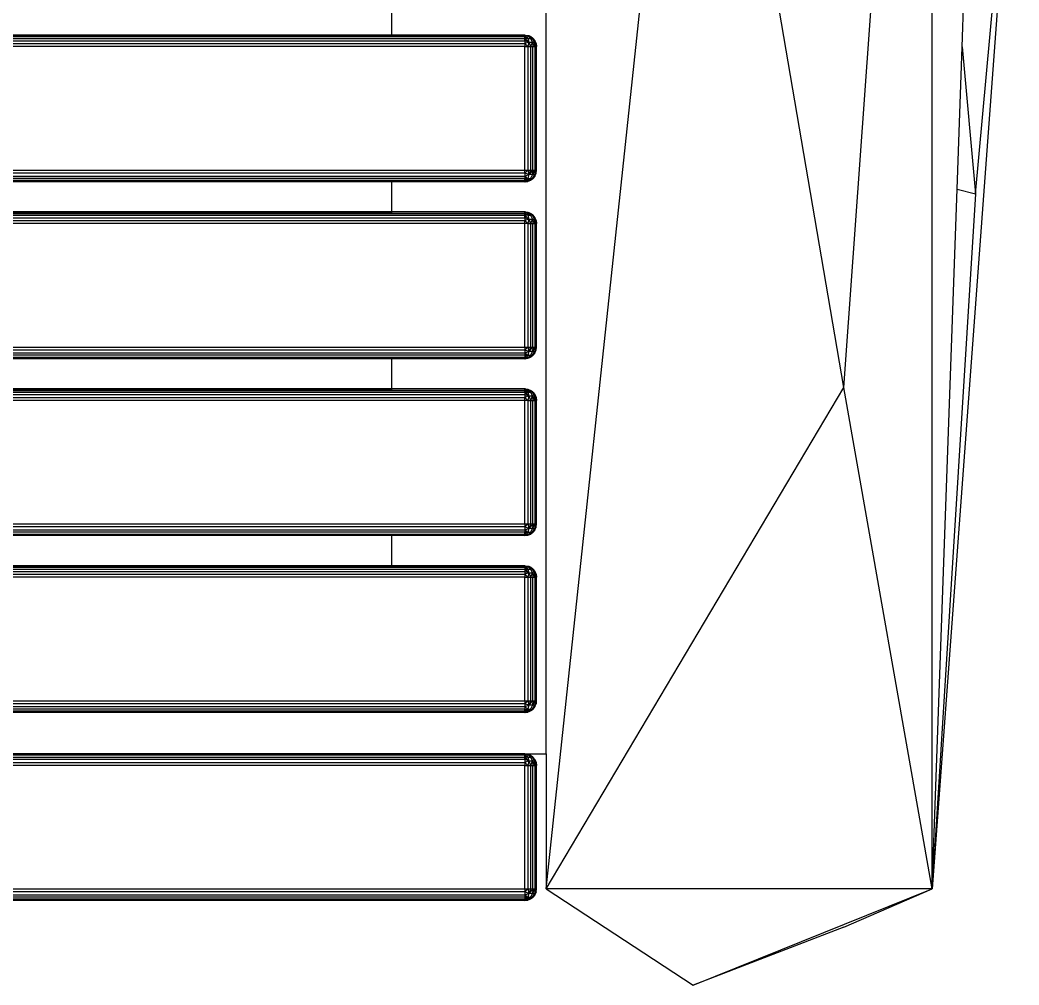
# Model space of a CAD drawing. Header units: millimetres. Extents: x 3440 to 9380, y -3644 to 556.
# Drawn here: x 6080.6 to 6339.4, y -979.5 to -729.6 of the extents above; entities that cross this region are included whole.
import ezdxf

# ---------------------------------------------------------------- set-up
doc = ezdxf.new("R2010")
doc.units = ezdxf.units.MM

msp = doc.modelspace()

# ---------------------------------------------------------------- linework, layer by layer
for p, q in [((6294.02, -824.76), (6316.9, -504.6)), ((6316.9, -954.6), (6316.9, -504.6)), ((6216.9, -919.6), (6216.9, -539.6)), ((6216.9, -954.6), (6255.02, -596.77)), ((6294.02, -824.76), (6255.02, -596.77)), ((6339.4, -650.85), (6316.9, -954.6)), ((6324.69, -736.53), (6327.75, -650.85)), ((6328.15, -774.6), (6339.4, -650.85)), ((6176.9, -725.7), (6176.9, -733.5)), ((4417.4, -733.9), (6211.4, -733.9)), ((4417.4, -734.38), (6211.4, -734.38)), ((6176.9, -733.5), (5334.4, -733.5)), ((6176.9, -733.6), (5334.4, -733.5)), ((5334.4, -733.6), (6176.9, -733.6)), ((6176.9, -733.5), (6176.9, -733.6)), ((6211.4, -733.5), (6176.9, -733.5)), ((6211.4, -733.6), (6176.9, -733.6)), ((6211.4, -733.5), (6212.18, -733.6)), ((6211.84, -733.73), (6211.4, -733.5)), ((6211.4, -733.5), (6212.21, -733.73)), ((6211.4, -733.5), (6212.46, -733.73)), ((6211.4, -733.6), (6211.4, -733.5)), ((6211.4, -733.9), (6211.4, -733.6)), ((6211.4, -733.6), (6211.84, -733.73)), ((6211.84, -733.73), (6211.4, -733.9)), ((6211.4, -734.38), (6211.4, -733.9)), ((6211.4, -733.9), (6211.63, -734.04)), ((6211.4, -734.38), (6211.63, -734.04)), ((6212.21, -734.38), (6211.4, -734.38)), ((6211.4, -735), (6211.4, -734.38)), ((6211.77, -734.72), (6211.4, -734.38)), ((6211.77, -734.72), (6211.4, -735)), ((6211.63, -734.04), (6212.21, -734.38)), ((6212.46, -735.35), (6211.77, -734.72)), ((6212.21, -733.73), (6211.84, -733.73)), ((6211.84, -733.73), (6212.21, -734.38)), ((6212.18, -733.6), (6212.46, -733.73)), ((6212.46, -733.73), (6212.21, -733.73)), ((6212.21, -733.73), (6212.9, -734.38)), ((6212.21, -734.38), (6212.9, -734.38)), ((6212.21, -734.38), (6212.46, -735.35)), ((6212.46, -733.73), (6212.9, -733.9)), ((6213.36, -734.38), (6212.46, -733.73)), ((6213.13, -734.14), (6212.46, -733.73)), ((6213.52, -734.38), (6212.9, -733.9)), ((6212.9, -733.9), (6213.13, -734.14)), ((6212.9, -734.38), (6213.36, -734.38)), ((6212.9, -734.38), (6213.36, -735.35)), ((6213.13, -734.14), (6213.36, -734.38)), ((6213.52, -734.38), (6213.13, -734.14)), ((6213.52, -734.38), (6213.36, -734.38)), ((6213.96, -735.35), (6213.36, -734.38)), ((6213.36, -734.38), (6213.65, -734.66)), ((6213.52, -734.38), (6214, -735)), ((6213.65, -734.66), (6213.52, -734.38)), ((6213.96, -735.35), (6213.65, -734.66)), ((6213.65, -734.66), (6214, -735)), ((4417.4, -735), (6211.4, -735)), ((4417.4, -735.73), (6211.4, -735.73)), ((6211.4, -735.73), (5314.4, -736.5)), ((6211.4, -736.5), (5314.4, -736.5)), ((6212.46, -735.35), (6211.4, -735)), ((6211.4, -735), (6211.4, -735.73)), ((6212.46, -735.35), (6211.4, -735.73)), ((6211.4, -735.73), (6212.18, -736.5)), ((6211.4, -735.73), (6211.4, -736.5)), ((6211.4, -768.5), (6211.4, -736.5)), ((6211.4, -736.5), (6212.18, -736.5)), ((6212.46, -735.35), (6212.18, -736.5)), ((6212.18, -736.5), (6212.9, -736.5)), ((6212.18, -736.5), (6212.18, -768.5)), ((6212.46, -735.35), (6213.36, -735.35)), ((6212.46, -735.35), (6212.9, -736.5)), ((6213.36, -735.35), (6212.9, -736.5)), ((6212.9, -736.5), (6213.52, -736.5)), ((6212.9, -736.5), (6212.9, -768.5)), ((6213.36, -735.35), (6213.96, -735.35)), ((6213.36, -735.35), (6213.52, -736.5)), ((6213.52, -736.5), (6213.96, -735.35)), ((6213.52, -736.5), (6214, -736.5)), ((6213.52, -768.5), (6213.52, -736.5)), ((6214, -735), (6213.96, -735.35)), ((6213.96, -735.35), (6214.3, -736.5)), ((6213.96, -735.35), (6214.3, -735.73)), ((6214, -736.5), (6213.96, -735.35)), ((6214, -735), (6214.3, -735.73)), ((6214.3, -736.5), (6214, -736.5)), ((6214, -736.5), (6214, -768.5)), ((6214.3, -735.73), (6214.4, -736.5)), ((6214.3, -735.73), (6214.3, -736.5)), ((6214.3, -736.5), (6214.4, -736.5)), ((6214.3, -768.5), (6214.3, -736.5)), ((6214.4, -768.5), (6214.4, -736.5)), ((6323.37, -773.41), (6324.69, -736.53)), ((6324.69, -736.53), (6328.15, -774.6)), ((4417.4, -768.5), (6211.4, -768.5)), ((6211.4, -769.28), (4417.4, -769.28)), ((4417.4, -770), (6211.4, -770)), ((6211.4, -770.62), (4417.4, -770.62)), ((6211.4, -768.5), (6212.18, -768.5)), ((6212.18, -768.5), (6211.4, -769.28)), ((6211.4, -769.28), (6211.4, -768.5)), ((6211.4, -769.28), (6211.4, -770)), ((6212.46, -769.65), (6211.4, -769.28)), ((6211.4, -770), (6212.46, -769.65)), ((6211.4, -770), (6212.21, -770.62)), ((6211.4, -770), (6211.4, -770.62)), ((6211.4, -771.1), (6211.4, -770.62)), ((6211.4, -770.62), (6212.21, -770.62)), ((6211.4, -770.62), (6211.63, -770.97)), ((6211.63, -770.97), (6211.4, -771.1)), ((6211.63, -770.97), (6211.84, -771.27)), ((6212.21, -770.62), (6211.84, -771.27)), ((6212.18, -768.5), (6212.9, -768.5)), ((6212.18, -768.5), (6212.46, -769.65)), ((6212.46, -769.65), (6212.21, -770.62)), ((6212.9, -770.62), (6212.21, -771.27)), ((6212.21, -770.62), (6212.9, -770.62)), ((6212.9, -768.5), (6212.46, -769.65)), ((6213.09, -768.97), (6212.46, -769.65)), ((6213.36, -769.65), (6212.46, -769.65)), ((6212.46, -771.27), (6213.36, -770.62)), ((6212.9, -768.5), (6213.52, -768.5)), ((6212.9, -768.5), (6213.09, -768.97)), ((6213.36, -769.65), (6212.9, -770.62)), ((6212.9, -771.1), (6213.52, -770.62)), ((6212.9, -770.62), (6213.36, -770.62)), ((6213.36, -770.62), (6212.9, -771.1)), ((6213.52, -768.5), (6213.09, -768.97)), ((6213.52, -768.5), (6213.36, -769.65)), ((6213.72, -769.01), (6213.36, -769.65)), ((6213.36, -770.62), (6213.96, -769.65)), ((6213.96, -769.65), (6213.36, -769.65)), ((6213.65, -770.34), (6213.36, -770.62)), ((6213.52, -770.62), (6213.36, -770.62)), ((6213.52, -768.5), (6214, -768.5)), ((6213.52, -768.5), (6213.72, -769.01)), ((6214, -770), (6213.52, -770.62)), ((6213.52, -770.62), (6213.65, -770.34)), ((6213.65, -770.34), (6213.96, -769.65)), ((6214, -768.5), (6213.72, -769.01)), ((6213.96, -769.65), (6214.3, -768.5)), ((6214, -768.5), (6213.96, -769.65)), ((6214.3, -769.28), (6213.96, -769.65)), ((6213.96, -769.65), (6214, -770)), ((6214, -768.5), (6214.3, -768.5)), ((6214, -770), (6214.3, -769.28)), ((6214.3, -768.5), (6214.4, -768.5)), ((6214.3, -769.28), (6214.4, -768.5)), ((6214.3, -769.28), (6214.3, -768.5)), ((4417.4, -771.1), (6211.4, -771.1)), ((4417.4, -771.4), (6211.4, -771.4)), ((6211.4, -771.4), (5334.4, -771.5)), ((6176.9, -771.5), (5334.4, -771.5)), ((6176.9, -771.5), (6176.9, -779.3)), ((6211.4, -771.5), (6176.9, -771.5)), ((6211.84, -771.27), (6211.4, -771.1)), ((6211.4, -771.4), (6211.4, -771.1)), ((6211.4, -771.5), (6211.84, -771.27)), ((6212.21, -771.27), (6211.4, -771.5)), ((6212.46, -771.27), (6211.4, -771.5)), ((6211.84, -771.27), (6211.4, -771.4)), ((6211.4, -771.5), (6212.18, -771.4)), ((6211.4, -771.5), (6211.4, -771.4)), ((6211.84, -771.27), (6212.21, -771.27)), ((6212.46, -771.27), (6212.18, -771.4)), ((6212.21, -771.27), (6212.46, -771.27)), ((6212.46, -771.27), (6212.9, -771.1)), ((6316.9, -954.6), (6323.37, -773.41)), ((6323.37, -773.41), (6328.15, -774.6)), ((6328.15, -774.6), (6316.9, -954.6)), ((4417.4, -780.18), (6211.4, -780.18)), ((4417.4, -780.8), (6211.4, -780.8)), ((6176.9, -779.3), (5334.4, -779.3)), ((6176.9, -779.4), (5334.4, -779.3)), ((5334.4, -779.4), (6176.9, -779.4)), ((5334.4, -779.7), (6176.9, -779.7)), ((6176.9, -779.3), (6176.9, -779.4)), ((6211.4, -779.3), (6176.9, -779.3)), ((6176.9, -779.4), (6176.9, -779.7)), ((6211.4, -779.4), (6176.9, -779.4)), ((6176.9, -779.7), (6211.4, -779.7)), ((6211.4, -779.3), (6212.18, -779.4)), ((6211.84, -779.53), (6211.4, -779.3)), ((6211.4, -779.3), (6212.21, -779.53)), ((6211.4, -779.3), (6212.46, -779.53)), ((6211.4, -779.4), (6211.4, -779.3)), ((6211.4, -779.7), (6211.4, -779.4)), ((6211.4, -779.4), (6211.84, -779.53)), ((6211.84, -779.53), (6211.4, -779.7)), ((6211.4, -780.18), (6211.4, -779.7)), ((6211.4, -779.7), (6211.63, -779.84)), ((6211.4, -780.18), (6211.63, -779.84)), ((6212.21, -780.18), (6211.4, -780.18)), ((6211.4, -780.8), (6211.4, -780.18)), ((6211.77, -780.52), (6211.4, -780.18)), ((6211.77, -780.52), (6211.4, -780.8)), ((6212.46, -781.15), (6211.4, -780.8)), ((6211.4, -780.8), (6211.4, -781.53)), ((6212.46, -781.15), (6211.4, -781.53)), ((6211.63, -779.84), (6212.21, -780.18)), ((6212.46, -781.15), (6211.77, -780.52)), ((6212.21, -779.53), (6211.84, -779.53)), ((6211.84, -779.53), (6212.21, -780.18)), ((6212.18, -779.4), (6212.46, -779.53)), ((6212.46, -781.15), (6212.18, -782.3)), ((6212.46, -779.53), (6212.21, -779.53)), ((6212.21, -779.53), (6212.9, -780.18)), ((6212.21, -780.18), (6212.9, -780.18)), ((6212.21, -780.18), (6212.46, -781.15)), ((6212.46, -779.53), (6213.36, -780.18)), ((6212.46, -779.53), (6212.9, -779.7)), ((6213.13, -779.94), (6212.46, -779.53)), ((6212.46, -781.15), (6213.36, -781.15)), ((6212.46, -781.15), (6212.9, -782.3)), ((6213.52, -780.18), (6212.9, -779.7)), ((6212.9, -779.7), (6213.13, -779.94)), ((6213.36, -780.18), (6212.9, -780.18)), ((6212.9, -780.18), (6213.36, -781.15)), ((6213.36, -781.15), (6212.9, -782.3)), ((6213.13, -779.94), (6213.36, -780.18)), ((6213.52, -780.18), (6213.13, -779.94)), ((6213.52, -780.18), (6213.36, -780.18)), ((6213.96, -781.15), (6213.36, -780.18)), ((6213.36, -780.18), (6213.65, -780.46)), ((6213.36, -781.15), (6213.96, -781.15)), ((6213.36, -781.15), (6213.52, -782.3)), ((6213.52, -780.18), (6214, -780.8)), ((6213.52, -782.3), (6213.96, -781.15)), ((6213.96, -781.15), (6213.65, -780.46)), ((6213.65, -780.46), (6214, -780.8)), ((6214, -780.8), (6213.96, -781.15)), ((6213.96, -781.15), (6214.3, -781.53)), ((6214, -782.3), (6213.96, -781.15)), ((6214.3, -782.3), (6213.96, -781.15)), ((6214, -780.8), (6214.3, -781.53)), ((4417.4, -781.53), (6211.4, -781.53)), ((6211.4, -781.53), (5314.4, -782.3)), ((6211.4, -782.3), (5314.4, -782.3)), ((6211.4, -782.3), (6211.4, -781.53)), ((6211.4, -781.53), (6212.18, -782.3)), ((6211.4, -814.3), (6211.4, -782.3)), ((6212.18, -782.3), (6211.4, -782.3)), ((6212.18, -782.3), (6212.9, -782.3)), ((6212.18, -782.3), (6212.18, -814.3)), ((6212.9, -782.3), (6213.52, -782.3)), ((6212.9, -782.3), (6212.9, -814.3)), ((6213.52, -782.3), (6214, -782.3)), ((6213.52, -814.3), (6213.52, -782.3)), ((6214, -782.3), (6214.3, -782.3)), ((6214, -782.3), (6214, -814.3)), ((6214.3, -781.53), (6214.4, -782.3)), ((6214.3, -781.53), (6214.3, -782.3)), ((6214.4, -782.3), (6214.3, -782.3)), ((6214.3, -814.3), (6214.3, -782.3)), ((6214.4, -814.3), (6214.4, -782.3)), ((4417.4, -814.3), (6211.4, -814.3)), ((6211.4, -814.3), (6212.18, -814.3)), ((6211.4, -815.08), (6212.18, -814.3)), ((6211.4, -814.3), (6211.4, -815.08)), ((6212.18, -814.3), (6212.9, -814.3)), ((6212.18, -814.3), (6212.46, -815.45)), ((6213.52, -814.3), (6212.46, -815.45)), ((6212.9, -814.3), (6212.46, -815.45)), ((6212.9, -814.3), (6213.52, -814.3)), ((6214, -814.3), (6213.36, -815.45)), ((6213.52, -814.3), (6213.36, -815.45)), ((6213.52, -814.3), (6214, -814.3)), ((6213.96, -815.45), (6214.3, -814.3)), ((6214, -814.3), (6213.96, -815.45)), ((6214, -814.3), (6214.3, -814.3)), ((6214.3, -814.3), (6214.4, -814.3)), ((6214.3, -815.08), (6214.4, -814.3)), ((6214.3, -815.08), (6214.3, -814.3)), ((6211.4, -815.08), (4417.4, -815.08)), ((4417.4, -815.8), (6211.4, -815.8)), ((6211.4, -816.42), (4417.4, -816.42)), ((4417.4, -816.9), (6211.4, -816.9)), ((4417.4, -817.2), (6211.4, -817.2)), ((6211.4, -817.2), (5334.4, -817.3)), ((6176.9, -817.3), (5334.4, -817.3)), ((6176.9, -817.3), (6176.9, -825.1)), ((6211.4, -817.3), (6176.9, -817.3)), ((6211.4, -815.08), (6211.4, -815.8)), ((6212.46, -815.45), (6211.4, -815.08)), ((6211.4, -815.8), (6212.46, -815.45)), ((6211.4, -815.8), (6212.21, -816.42)), ((6211.4, -815.8), (6211.4, -816.42)), ((6211.4, -816.42), (6212.21, -816.42)), ((6211.4, -816.42), (6211.84, -817.07)), ((6211.4, -816.42), (6211.4, -816.9)), ((6211.4, -816.9), (6211.84, -817.07)), ((6211.4, -816.9), (6211.4, -817.2)), ((6211.4, -817.3), (6211.84, -817.07)), ((6212.21, -817.07), (6211.4, -817.3)), ((6211.4, -817.3), (6212.46, -817.07)), ((6211.84, -817.07), (6211.4, -817.2)), ((6211.4, -817.3), (6212.18, -817.2)), ((6211.4, -817.3), (6211.4, -817.2)), ((6212.21, -816.42), (6211.84, -817.07)), ((6211.84, -817.07), (6212.21, -817.07)), ((6212.46, -817.07), (6212.18, -817.2)), ((6212.46, -815.45), (6212.21, -816.42)), ((6212.9, -816.42), (6212.21, -817.07)), ((6212.21, -816.42), (6212.9, -816.42)), ((6212.21, -817.07), (6212.46, -817.07)), ((6213.36, -815.45), (6212.46, -815.45)), ((6212.46, -817.07), (6213.36, -816.42)), ((6213.13, -816.67), (6212.46, -817.07)), ((6212.9, -816.9), (6212.46, -817.07)), ((6213.36, -815.45), (6212.9, -816.42)), ((6212.9, -816.9), (6213.52, -816.42)), ((6212.9, -816.42), (6213.36, -816.42)), ((6213.13, -816.67), (6212.9, -816.9)), ((6213.36, -816.42), (6213.13, -816.67)), ((6213.36, -816.42), (6213.96, -815.45)), ((6213.96, -815.45), (6213.36, -815.45)), ((6213.36, -816.42), (6213.52, -816.42)), ((6213.52, -816.42), (6213.96, -815.45)), ((6214, -815.8), (6213.52, -816.42)), ((6214.3, -815.08), (6213.96, -815.45)), ((6213.96, -815.45), (6214, -815.8)), ((6214, -815.8), (6214.3, -815.08)), ((6176.9, -825.1), (5334.4, -825.1)), ((6176.9, -825.2), (5334.4, -825.1)), ((5334.4, -825.2), (6176.9, -825.2)), ((6176.9, -825.1), (6176.9, -825.2)), ((6211.4, -825.1), (6176.9, -825.1)), ((6176.9, -825.2), (6176.9, -825.5)), ((6211.4, -825.2), (6176.9, -825.2)), ((6211.4, -825.1), (6212.18, -825.2)), ((6211.84, -825.33), (6211.4, -825.1)), ((6211.4, -825.1), (6212.21, -825.33)), ((6211.4, -825.1), (6212.46, -825.33)), ((6211.4, -825.2), (6211.4, -825.1)), ((6211.4, -825.5), (6211.4, -825.2)), ((6211.4, -825.2), (6211.84, -825.33)), ((6211.84, -825.33), (6211.4, -825.5)), ((6212.21, -825.33), (6211.84, -825.33)), ((6211.84, -825.33), (6212.21, -825.98)), ((6212.18, -825.2), (6212.46, -825.33)), ((6212.46, -825.33), (6212.21, -825.33)), ((6212.21, -825.33), (6212.9, -825.98)), ((6212.46, -825.33), (6213.36, -825.98)), ((6212.46, -825.33), (6212.9, -825.5)), ((6213.13, -825.74), (6212.46, -825.33)), ((6216.9, -954.6), (6294.02, -824.76)), ((6316.9, -954.6), (6294.02, -824.76)), ((4417.4, -825.98), (6211.4, -825.98)), ((4417.4, -826.6), (6211.4, -826.6)), ((4417.4, -827.33), (6211.4, -827.33)), ((6211.4, -827.33), (5314.4, -828.1)), ((5334.4, -825.5), (6176.9, -825.5)), ((6176.9, -825.5), (6211.4, -825.5)), ((6211.4, -825.98), (6211.4, -825.5)), ((6211.4, -825.5), (6211.63, -825.64)), ((6211.4, -825.98), (6211.63, -825.64)), ((6212.21, -825.98), (6211.4, -825.98)), ((6211.4, -825.98), (6211.4, -826.6)), ((6211.77, -826.32), (6211.4, -825.98)), ((6211.4, -826.6), (6212.46, -826.95)), ((6211.4, -826.6), (6211.4, -827.33)), ((6212.46, -826.95), (6211.4, -827.33)), ((6211.4, -828.1), (6211.4, -827.33)), ((6211.4, -827.33), (6212.18, -828.1)), ((6211.63, -825.64), (6212.21, -825.98)), ((6212.21, -825.98), (6211.77, -826.32)), ((6212.46, -826.95), (6211.77, -826.32)), ((6212.46, -826.95), (6212.18, -828.1)), ((6212.21, -825.98), (6212.9, -825.98)), ((6212.21, -825.98), (6212.46, -826.95)), ((6212.46, -826.95), (6213.36, -826.95)), ((6212.46, -826.95), (6212.9, -828.1)), ((6213.52, -825.98), (6212.9, -825.5)), ((6213.36, -825.98), (6212.9, -825.98)), ((6212.9, -825.98), (6213.36, -826.95)), ((6213.36, -826.95), (6212.9, -828.1)), ((6213.13, -825.74), (6213.36, -825.98)), ((6213.52, -825.98), (6213.13, -825.74)), ((6213.52, -825.98), (6213.36, -825.98)), ((6213.96, -826.95), (6213.36, -825.98)), ((6213.36, -825.98), (6214, -826.6)), ((6213.36, -826.95), (6213.96, -826.95)), ((6213.36, -826.95), (6213.52, -828.1)), ((6213.52, -825.98), (6214, -826.6)), ((6213.52, -828.1), (6213.96, -826.95)), ((6214, -826.6), (6213.96, -826.95)), ((6213.96, -826.95), (6214.3, -827.33)), ((6214, -828.1), (6213.96, -826.95)), ((6214.3, -828.1), (6213.96, -826.95)), ((6214, -826.6), (6214.3, -827.33)), ((6214.3, -827.33), (6214.4, -828.1)), ((6214.3, -827.33), (6214.3, -828.1)), ((6211.4, -828.1), (5314.4, -828.1)), ((6211.4, -860.1), (6211.4, -828.1)), ((6212.18, -828.1), (6211.4, -828.1)), ((6212.18, -828.1), (6212.9, -828.1)), ((6212.18, -828.1), (6212.18, -860.1)), ((6212.9, -828.1), (6213.52, -828.1)), ((6212.9, -828.1), (6212.9, -860.1)), ((6213.52, -828.1), (6214, -828.1)), ((6213.52, -860.1), (6213.52, -828.1)), ((6214, -828.1), (6214.3, -828.1)), ((6214, -828.1), (6214, -860.1)), ((6214.4, -828.1), (6214.3, -828.1)), ((6214.3, -860.1), (6214.3, -828.1)), ((6214.4, -860.1), (6214.4, -828.1)), ((4417.4, -860.1), (6211.4, -860.1)), ((6211.4, -860.88), (4417.4, -860.88)), ((4417.4, -861.6), (6211.4, -861.6)), ((6211.4, -860.1), (6212.18, -860.1)), ((6211.4, -860.88), (6212.18, -860.1)), ((6211.4, -860.1), (6211.4, -860.88)), ((6211.4, -860.88), (6211.4, -861.6)), ((6212.46, -861.25), (6211.4, -860.88)), ((6211.4, -861.6), (6212.46, -861.25)), ((6211.4, -861.6), (6212.21, -862.22)), ((6211.4, -861.6), (6211.4, -862.22)), ((6212.18, -860.1), (6212.9, -860.1)), ((6212.18, -860.1), (6212.46, -861.25)), ((6212.46, -861.25), (6212.21, -862.22)), ((6213.52, -860.1), (6212.46, -861.25)), ((6212.9, -860.1), (6212.46, -861.25)), ((6213.36, -861.25), (6212.46, -861.25)), ((6212.9, -860.1), (6213.52, -860.1)), ((6213.36, -861.25), (6212.9, -862.22)), ((6214, -860.1), (6213.36, -861.25)), ((6213.52, -860.1), (6213.36, -861.25)), ((6213.36, -862.22), (6213.96, -861.25)), ((6213.96, -861.25), (6213.36, -861.25)), ((6213.52, -860.1), (6214, -860.1)), ((6213.52, -862.22), (6213.96, -861.25)), ((6214, -861.6), (6213.52, -862.22)), ((6214.3, -860.1), (6213.96, -861.25)), ((6214, -860.1), (6213.96, -861.25)), ((6214.3, -860.88), (6213.96, -861.25)), ((6213.96, -861.25), (6214, -861.6)), ((6214, -860.1), (6214.3, -860.1)), ((6214, -861.6), (6214.3, -860.88)), ((6214.3, -860.1), (6214.4, -860.1)), ((6214.3, -860.88), (6214.4, -860.1)), ((6214.3, -860.88), (6214.3, -860.1)), ((6211.4, -862.22), (4417.4, -862.22)), ((4417.4, -862.7), (6211.4, -862.7)), ((4417.4, -863), (6211.4, -863)), ((6211.4, -863), (5334.4, -863.1)), ((6176.9, -863.1), (5334.4, -863.1)), ((6176.9, -863.1), (6176.9, -870.9)), ((6211.4, -863.1), (6176.9, -863.1)), ((6211.4, -862.7), (6211.4, -862.22)), ((6211.4, -862.22), (6212.21, -862.22)), ((6211.4, -862.22), (6211.63, -862.57)), ((6211.63, -862.57), (6211.4, -862.7)), ((6211.84, -862.87), (6211.4, -862.7)), ((6211.4, -863), (6211.4, -862.7)), ((6212.46, -862.87), (6211.4, -863.1)), ((6211.84, -862.87), (6211.4, -863)), ((6212.21, -862.87), (6211.4, -863.1)), ((6211.84, -862.87), (6211.4, -863.1)), ((6211.4, -863.1), (6212.18, -863)), ((6211.4, -863), (6211.4, -863.1)), ((6211.63, -862.57), (6211.84, -862.87)), ((6212.21, -862.22), (6211.84, -862.87)), ((6211.84, -862.87), (6212.21, -862.87)), ((6212.46, -862.87), (6212.18, -863)), ((6212.9, -862.22), (6212.21, -862.87)), ((6212.21, -862.22), (6212.9, -862.22)), ((6212.21, -862.87), (6212.46, -862.87)), ((6212.46, -862.87), (6213.36, -862.22)), ((6212.46, -862.87), (6212.9, -862.7)), ((6212.9, -862.7), (6213.52, -862.22)), ((6212.9, -862.22), (6213.36, -862.22)), ((6213.13, -862.47), (6212.9, -862.7)), ((6213.52, -862.22), (6213.13, -862.47)), ((6213.36, -862.22), (6213.13, -862.47)), ((6213.36, -862.22), (6213.52, -862.22)), ((4417.4, -871.78), (6211.4, -871.78)), ((6176.9, -870.9), (5334.4, -870.9)), ((6176.9, -871), (5334.4, -870.9)), ((5334.4, -871), (6176.9, -871)), ((5334.4, -871.3), (6176.9, -871.3)), ((6176.9, -870.9), (6176.9, -871)), ((6211.4, -870.9), (6176.9, -870.9)), ((6176.9, -871), (6176.9, -871.3)), ((6211.4, -871), (6176.9, -871)), ((6176.9, -871.3), (6211.4, -871.3)), ((6211.4, -870.9), (6212.18, -871)), ((6211.84, -871.13), (6211.4, -870.9)), ((6211.4, -870.9), (6212.21, -871.13)), ((6211.4, -870.9), (6212.46, -871.13)), ((6211.4, -871), (6211.4, -870.9)), ((6211.4, -871.3), (6211.4, -871)), ((6211.4, -871), (6211.84, -871.13)), ((6211.84, -871.13), (6211.4, -871.3)), ((6211.4, -871.3), (6211.4, -871.78)), ((6211.4, -871.3), (6211.63, -871.44)), ((6211.4, -871.78), (6212.21, -871.78)), ((6211.4, -871.78), (6211.4, -872.4)), ((6211.77, -872.12), (6211.4, -871.78)), ((6211.63, -871.44), (6211.84, -871.13)), ((6211.63, -871.44), (6212.21, -871.78)), ((6212.21, -871.78), (6211.77, -872.12)), ((6212.21, -871.13), (6211.84, -871.13)), ((6211.84, -871.13), (6212.21, -871.78)), ((6212.18, -871), (6212.46, -871.13)), ((6212.46, -871.13), (6212.21, -871.13)), ((6212.21, -871.13), (6212.9, -871.78)), ((6212.21, -871.78), (6212.9, -871.78)), ((6212.21, -871.78), (6212.46, -872.75)), ((6212.46, -871.13), (6213.36, -871.78)), ((6212.46, -871.13), (6212.9, -871.3)), ((6213.13, -871.54), (6212.46, -871.13)), ((6213.52, -871.78), (6212.9, -871.3)), ((6212.9, -871.3), (6213.13, -871.54)), ((6213.36, -871.78), (6212.9, -871.78)), ((6212.9, -871.78), (6213.36, -872.75)), ((6213.52, -871.78), (6213.13, -871.54)), ((6213.96, -872.75), (6213.36, -871.78)), ((6213.36, -871.78), (6213.52, -871.78)), ((6213.36, -871.78), (6213.65, -872.06)), ((6213.52, -871.78), (6214, -872.4)), ((6213.65, -872.06), (6213.52, -871.78)), ((4417.4, -872.4), (6211.4, -872.4)), ((4417.4, -873.13), (6211.4, -873.13)), ((6211.4, -873.13), (5314.4, -873.9)), ((6211.4, -873.9), (5314.4, -873.9)), ((6211.4, -872.4), (6212.46, -872.75)), ((6211.4, -872.4), (6211.4, -873.13)), ((6212.46, -872.75), (6211.4, -873.13)), ((6211.4, -873.13), (6212.18, -873.9)), ((6211.4, -873.13), (6211.4, -873.9)), ((6211.4, -905.9), (6211.4, -873.9)), ((6211.4, -873.9), (6212.18, -873.9)), ((6212.46, -872.75), (6211.77, -872.12)), ((6212.46, -872.75), (6212.18, -873.9)), ((6212.18, -873.9), (6212.9, -873.9)), ((6212.18, -873.9), (6212.18, -905.9)), ((6212.46, -872.75), (6213.36, -872.75)), ((6212.46, -872.75), (6212.9, -873.9)), ((6213.36, -872.75), (6212.9, -873.9)), ((6212.9, -873.9), (6213.52, -873.9)), ((6212.9, -873.9), (6212.9, -905.9)), ((6213.36, -872.75), (6213.96, -872.75)), ((6213.36, -872.75), (6213.52, -873.9)), ((6213.52, -873.9), (6213.96, -872.75)), ((6213.52, -873.9), (6214, -873.9)), ((6213.52, -905.9), (6213.52, -873.9)), ((6213.65, -872.06), (6214, -872.4)), ((6214, -872.4), (6213.96, -872.75)), ((6213.96, -872.75), (6214.3, -873.9)), ((6213.96, -872.75), (6214.3, -873.13)), ((6214, -873.9), (6213.96, -872.75)), ((6214, -872.4), (6214.3, -873.13)), ((6214.3, -873.9), (6214, -873.9)), ((6214, -873.9), (6214, -905.9)), ((6214.3, -873.13), (6214.4, -873.9)), ((6214.3, -873.13), (6214.3, -873.9)), ((6214.4, -873.9), (6214.3, -873.9)), ((6214.3, -905.9), (6214.3, -873.9)), ((6214.4, -905.9), (6214.4, -873.9)), ((4417.4, -905.9), (6211.4, -905.9)), ((6211.4, -906.68), (4417.4, -906.68)), ((4417.4, -907.4), (6211.4, -907.4)), ((6211.4, -908.02), (4417.4, -908.02)), ((6211.4, -905.9), (6212.18, -905.9)), ((6211.4, -906.68), (6212.18, -905.9)), ((6211.4, -905.9), (6211.4, -906.68)), ((6211.4, -906.68), (6211.4, -907.4)), ((6212.46, -907.05), (6211.4, -906.68)), ((6211.4, -907.4), (6212.46, -907.05)), ((6211.4, -907.4), (6212.21, -908.02)), ((6211.4, -907.4), (6211.4, -908.02)), ((6211.4, -908.5), (6211.4, -908.02)), ((6211.4, -908.02), (6212.21, -908.02)), ((6211.4, -908.02), (6211.63, -908.37)), ((6212.21, -908.02), (6211.84, -908.67)), ((6212.18, -905.9), (6212.9, -905.9)), ((6212.18, -905.9), (6212.46, -907.05)), ((6212.46, -907.05), (6212.21, -908.02)), ((6212.9, -908.02), (6212.21, -908.67)), ((6212.21, -908.02), (6212.9, -908.02)), ((6213.52, -905.9), (6212.46, -907.05)), ((6212.9, -905.9), (6212.46, -907.05)), ((6213.36, -907.05), (6212.46, -907.05)), ((6212.46, -908.67), (6213.36, -908.02)), ((6212.9, -905.9), (6213.52, -905.9)), ((6213.36, -907.05), (6212.9, -908.02)), ((6212.9, -908.5), (6213.52, -908.02)), ((6212.9, -908.02), (6213.36, -908.02)), ((6213.36, -908.02), (6213.13, -908.27)), ((6214, -905.9), (6213.36, -907.05)), ((6213.52, -905.9), (6213.36, -907.05)), ((6213.36, -908.02), (6213.96, -907.05)), ((6213.96, -907.05), (6213.36, -907.05)), ((6213.36, -908.02), (6213.52, -908.02)), ((6213.52, -905.9), (6214, -905.9)), ((6213.52, -908.02), (6213.96, -907.05)), ((6214, -907.4), (6213.52, -908.02)), ((6213.96, -907.05), (6214.3, -905.9)), ((6214, -905.9), (6213.96, -907.05)), ((6214.3, -906.68), (6213.96, -907.05)), ((6213.96, -907.05), (6214, -907.4)), ((6214, -905.9), (6214.3, -905.9)), ((6214, -907.4), (6214.3, -906.68)), ((6214.3, -905.9), (6214.4, -905.9)), ((6214.3, -906.68), (6214.4, -905.9)), ((6214.3, -905.9), (6214.3, -906.68)), ((4417.4, -908.5), (6211.4, -908.5)), ((4417.4, -908.8), (6211.4, -908.8)), ((6211.4, -908.8), (5314.4, -908.9)), ((6211.4, -908.9), (5314.4, -908.9)), ((6211.63, -908.37), (6211.4, -908.5)), ((6211.84, -908.67), (6211.4, -908.5)), ((6211.4, -908.8), (6211.4, -908.5)), ((6211.4, -908.9), (6211.84, -908.67)), ((6212.21, -908.67), (6211.4, -908.9)), ((6211.84, -908.67), (6211.4, -908.8)), ((6211.4, -908.9), (6212.46, -908.67)), ((6211.4, -908.9), (6212.18, -908.8)), ((6211.4, -908.8), (6211.4, -908.9)), ((6211.63, -908.37), (6211.84, -908.67)), ((6211.84, -908.67), (6212.21, -908.67)), ((6212.46, -908.67), (6212.18, -908.8)), ((6212.21, -908.67), (6212.46, -908.67)), ((6213.13, -908.27), (6212.46, -908.67)), ((6212.9, -908.5), (6212.46, -908.67)), ((6213.13, -908.27), (6212.9, -908.5)), ((4417.4, -919.7), (6211.4, -919.7)), ((6211.4, -920), (4417.4, -920)), ((4417.4, -920.48), (6211.4, -920.48)), ((6211.4, -921.1), (4417.4, -921.1)), ((5589.83, -919.6), (6211.4, -919.7)), ((6211.4, -919.6), (5589.83, -919.6)), ((6211.4, -919.6), (6212.18, -919.7)), ((6211.84, -919.83), (6211.4, -919.6)), ((6211.4, -919.6), (6212.21, -919.83)), ((6211.4, -919.6), (6212.46, -919.83)), ((6211.4, -919.7), (6211.4, -919.6)), ((6211.4, -919.6), (6216.9, -919.6)), ((6211.84, -919.83), (6211.4, -919.7)), ((6211.4, -920), (6211.4, -919.7)), ((6211.84, -919.83), (6211.4, -920)), ((6211.4, -920.48), (6211.4, -920)), ((6211.4, -920), (6211.63, -920.14)), ((6211.4, -920.48), (6211.63, -920.14)), ((6212.21, -920.48), (6211.4, -920.48)), ((6211.4, -921.1), (6211.4, -920.48)), ((6211.77, -920.82), (6211.4, -920.48)), ((6211.77, -920.82), (6211.4, -921.1)), ((6212.46, -921.45), (6211.4, -921.1)), ((6211.4, -921.1), (6211.4, -921.83)), ((6211.63, -920.14), (6212.21, -920.48)), ((6212.46, -921.45), (6211.77, -920.82)), ((6212.21, -919.83), (6211.84, -919.83)), ((6211.84, -919.83), (6212.21, -920.48)), ((6212.18, -919.7), (6212.46, -919.83)), ((6212.46, -919.83), (6212.21, -919.83)), ((6212.21, -919.83), (6212.9, -920.48)), ((6212.21, -920.48), (6212.9, -920.48)), ((6212.21, -920.48), (6212.46, -921.45)), ((6212.46, -919.83), (6213.36, -920.48)), ((6212.46, -919.83), (6212.9, -920)), ((6213.13, -920.24), (6212.46, -919.83)), ((6212.9, -920), (6213.52, -920.48)), ((6212.9, -920), (6213.13, -920.24)), ((6213.36, -920.48), (6212.9, -920.48)), ((6212.9, -920.48), (6213.36, -921.45)), ((6213.13, -920.24), (6213.36, -920.48)), ((6213.52, -920.48), (6213.13, -920.24)), ((6213.52, -920.48), (6213.36, -920.48)), ((6213.96, -921.45), (6213.36, -920.48)), ((6213.36, -920.48), (6213.65, -920.76)), ((6214, -921.1), (6213.52, -920.48)), ((6213.65, -920.76), (6213.52, -920.48)), ((6213.96, -921.45), (6213.65, -920.76)), ((6213.65, -920.76), (6214, -921.1)), ((6214, -921.1), (6213.96, -921.45)), ((6214, -921.1), (6214.3, -921.83)), ((6216.9, -919.6), (6216.9, -954.6)), ((4417.4, -921.83), (6211.4, -921.83)), ((6211.4, -922.6), (4417.4, -922.6)), ((6212.46, -921.45), (6211.4, -921.83)), ((6211.4, -921.83), (6212.18, -922.6)), ((6211.4, -921.83), (6211.4, -922.6)), ((6211.4, -954.6), (6211.4, -922.6)), ((6211.4, -922.6), (6212.18, -922.6)), ((6212.46, -921.45), (6212.18, -922.6)), ((6212.18, -922.6), (6212.9, -922.6)), ((6212.18, -922.6), (6212.18, -954.6)), ((6212.46, -921.45), (6213.36, -921.45)), ((6212.46, -921.45), (6212.9, -922.6)), ((6213.36, -921.45), (6212.9, -922.6)), ((6212.9, -922.6), (6213.52, -922.6)), ((6212.9, -922.6), (6212.9, -954.6)), ((6213.36, -921.45), (6213.96, -921.45)), ((6213.36, -921.45), (6213.52, -922.6)), ((6213.52, -922.6), (6213.96, -921.45)), ((6213.52, -922.6), (6214, -922.6)), ((6213.52, -954.6), (6213.52, -922.6)), ((6213.96, -921.45), (6214.3, -922.6)), ((6213.96, -921.45), (6214.3, -921.83)), ((6214, -922.6), (6213.96, -921.45)), ((6214.3, -922.6), (6214, -922.6)), ((6214, -922.6), (6214, -954.6)), ((6214.3, -921.83), (6214.4, -922.6)), ((6214.3, -921.83), (6214.3, -922.6)), ((6214.3, -922.6), (6214.4, -922.6)), ((6214.3, -954.6), (6214.3, -922.6)), ((6214.4, -954.6), (6214.4, -922.6)), ((4417.4, -954.6), (6211.4, -954.6)), ((6211.4, -954.6), (6212.18, -954.6)), ((6211.4, -955.38), (6212.18, -954.6)), ((6211.4, -954.6), (6211.4, -955.38)), ((6212.18, -954.6), (6212.9, -954.6)), ((6212.18, -954.6), (6212.46, -955.75)), ((6213.52, -954.6), (6212.46, -955.75)), ((6212.9, -954.6), (6212.46, -955.75)), ((6212.9, -954.6), (6213.52, -954.6)), ((6214, -954.6), (6213.36, -955.75)), ((6213.52, -954.6), (6213.36, -955.75)), ((6213.52, -954.6), (6214, -954.6)), ((6213.96, -955.75), (6214.3, -954.6)), ((6214, -954.6), (6213.96, -955.75)), ((6214, -954.6), (6214.3, -954.6)), ((6214.3, -954.6), (6214.4, -954.6)), ((6214.3, -955.38), (6214.4, -954.6)), ((6214.3, -955.38), (6214.3, -954.6)), ((6216.9, -954.6), (6255.02, -979.48)), ((6316.9, -954.6), (6216.9, -954.6)), ((6255.02, -979.48), (6316.9, -954.6)), ((6294.02, -964.48), (6316.9, -954.6)), ((6211.4, -955.38), (4417.4, -955.38)), ((4417.4, -956.1), (6211.4, -956.1)), ((6211.4, -956.72), (4417.4, -956.72)), ((4417.4, -957.2), (6211.4, -957.2)), ((6211.4, -955.38), (6211.4, -956.1)), ((6212.46, -955.75), (6211.4, -955.38)), ((6211.4, -956.1), (6212.46, -955.75)), ((6211.4, -956.1), (6212.21, -956.72)), ((6211.4, -956.1), (6211.4, -956.72)), ((6211.4, -956.72), (6212.21, -956.72)), ((6211.4, -956.72), (6211.84, -957.37)), ((6211.4, -956.72), (6211.4, -957.2)), ((6211.4, -957.2), (6211.84, -957.37)), ((6211.4, -957.2), (6211.4, -957.5)), ((6212.21, -956.72), (6211.84, -957.37)), ((6212.46, -955.75), (6212.21, -956.72)), ((6212.9, -956.72), (6212.21, -957.37)), ((6212.21, -956.72), (6212.9, -956.72)), ((6213.36, -955.75), (6212.46, -955.75)), ((6212.46, -957.37), (6213.36, -956.72)), ((6212.46, -957.37), (6212.9, -957.2)), ((6213.36, -955.75), (6212.9, -956.72)), ((6212.9, -957.2), (6213.52, -956.72)), ((6212.9, -956.72), (6213.36, -956.72)), ((6213.36, -956.72), (6212.9, -957.2)), ((6213.36, -956.72), (6213.96, -955.75)), ((6213.96, -955.75), (6213.36, -955.75)), ((6213.65, -956.44), (6213.36, -956.72)), ((6213.52, -956.72), (6213.36, -956.72)), ((6214, -956.1), (6213.52, -956.72)), ((6213.52, -956.72), (6213.65, -956.44)), ((6213.65, -956.44), (6213.96, -955.75)), ((6214.3, -955.38), (6213.96, -955.75)), ((6213.96, -955.75), (6214, -956.1)), ((6214.3, -955.38), (6214, -956.1)), ((4417.4, -957.5), (6211.4, -957.5)), ((6211.4, -957.5), (5314.4, -957.6)), ((6211.4, -957.6), (5314.4, -957.6)), ((6212.46, -957.37), (6211.4, -957.6)), ((6212.21, -957.37), (6211.4, -957.6)), ((6211.84, -957.37), (6211.4, -957.6)), ((6211.84, -957.37), (6211.4, -957.5)), ((6211.4, -957.6), (6212.18, -957.5)), ((6211.4, -957.6), (6211.4, -957.5)), ((6211.84, -957.37), (6212.21, -957.37)), ((6212.46, -957.37), (6212.18, -957.5)), ((6212.21, -957.37), (6212.46, -957.37)), ((6294.02, -964.48), (6255.02, -979.48))]:
    msp.add_line(p, q)

doc.saveas('drawing.dxf')
